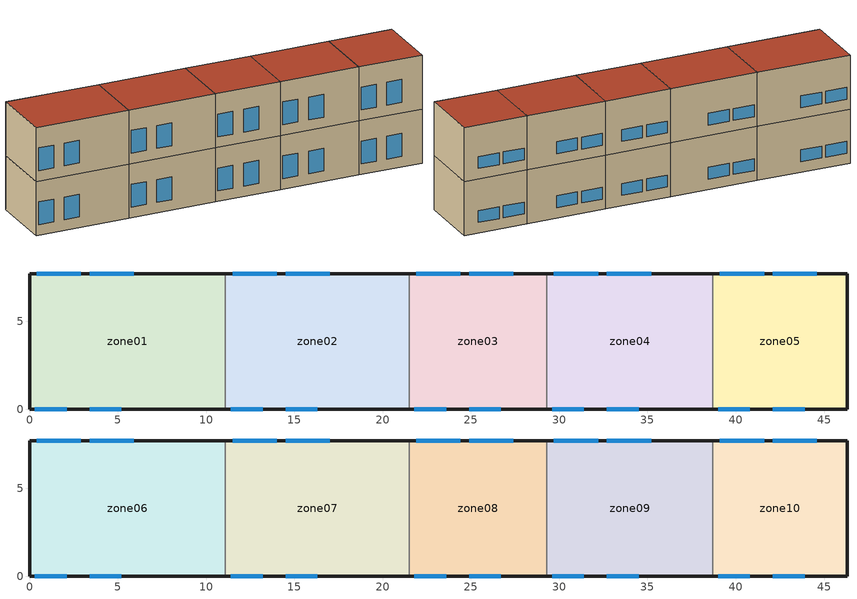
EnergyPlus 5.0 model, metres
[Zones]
zone01
 floor ground (GROUND_FLOOR): 11.1,7.7 11.1,0 0,0 0,7.7 z0
 wall outside (EXT_WALL): 11.1,7.7 0,7.7 0,0 11.1,0 z0:6.4
 wall to zone02 (ADJ_WALL): 11.1,0 11.1,7.7 z0:6.4
 window (EXT_WINDOW1): 0.3,0 2.1,0 / 3.4,0 5.2,0 z1.25:3.95; 2.9,7.7 0.4,7.7 / 5.9,7.7 3.4,7.7 z1.25:2.65
 ceiling to zone06 (ADJ_CEILING): 0,7.7 0,0 11.1,0 11.1,7.7 z6.4
zone02
 floor ground (GROUND_FLOOR): 21.5,7.7 21.5,0 11.1,0 11.1,7.7 z0
 wall outside (EXT_WALL): 21.5,7.7 11.1,7.7 / 11.1,0 21.5,0 z0:6.4
 wall to zone03 (ADJ_WALL): 21.5,0 21.5,7.7 z0:6.4
 wall to zone01 (ADJ_WALL): 11.1,7.7 11.1,0 z0:6.4
 window (EXT_WINDOW1): 11.4,0 13.2,0 / 14.5,0 16.3,0 z1.25:3.95; 14,7.7 11.5,7.7 / 17,7.7 14.5,7.7 z1.25:2.65
 ceiling to zone07 (ADJ_CEILING): 11.1,7.7 11.1,0 21.5,0 21.5,7.7 z6.4
zone03
 floor ground (GROUND_FLOOR): 29.3,7.7 29.3,0 21.5,0 21.5,7.7 z0
 wall outside (EXT_WALL): 29.3,7.7 21.5,7.7 / 21.5,0 29.3,0 z0:6.4
 wall to zone04 (ADJ_WALL): 29.3,0 29.3,7.7 z0:6.4
 wall to zone02 (ADJ_WALL): 21.5,7.7 21.5,0 z0:6.4
 window (EXT_WINDOW1): 21.8,0 23.6,0 / 24.9,0 26.7,0 z1.25:3.95; 24.4,7.7 21.9,7.7 / 27.4,7.7 24.9,7.7 z1.25:2.65
 ceiling to zone08 (ADJ_CEILING): 21.5,7.7 21.5,0 29.3,0 29.3,7.7 z6.4
zone04
 floor ground (GROUND_FLOOR): 38.7,7.7 38.7,0 29.3,0 29.3,7.7 z0
 wall outside (EXT_WALL): 38.7,7.7 29.3,7.7 / 29.3,0 38.7,0 z0:6.4
 wall to zone05 (ADJ_WALL): 38.7,0 38.7,7.7 z0:6.4
 wall to zone03 (ADJ_WALL): 29.3,7.7 29.3,0 z0:6.4
 window (EXT_WINDOW1): 29.6,0 31.4,0 / 32.7,0 34.5,0 z1.25:3.95; 32.2,7.7 29.7,7.7 / 35.2,7.7 32.7,7.7 z1.25:2.65
 ceiling to zone09 (ADJ_CEILING): 29.3,7.7 29.3,0 38.7,0 38.7,7.7 z6.4
zone05
 floor ground (GROUND_FLOOR): 46.3,7.7 46.3,0 38.7,0 38.7,7.7 z0
 wall outside (EXT_WALL): 38.7,0 46.3,0 46.3,7.7 38.7,7.7 z0:6.4
 wall to zone04 (ADJ_WALL): 38.7,7.7 38.7,0 z0:6.4
 window (EXT_WINDOW1): 39,0 40.8,0 / 42.1,0 43.9,0 z1.25:3.95; 41.6,7.7 39.1,7.7 / 44.6,7.7 42.1,7.7 z1.25:2.65
 ceiling to zone10 (ADJ_CEILING): 38.7,7.7 38.7,0 46.3,0 46.3,7.7 z6.4
zone06
 floor to zone01 (ADJ_CEILING): 11.1,7.7 11.1,0 0,0 0,7.7 z6.4
 wall outside (EXT_WALL): 11.1,7.7 0,7.7 0,0 11.1,0 z6.4:12.8
 wall to zone07 (ADJ_WALL): 11.1,0 11.1,7.7 z6.4:12.8
 window (EXT_WINDOW1): 0.3,0 2.1,0 / 3.4,0 5.2,0 z7.65:10.35; 2.9,7.7 0.4,7.7 / 5.9,7.7 3.4,7.7 z7.65:9.05
 roof outside (EXT_ROOF): 0,7.7 0,0 11.1,0 11.1,7.7 z12.8
zone07
 floor to zone02 (ADJ_CEILING): 21.5,7.7 21.5,0 11.1,0 11.1,7.7 z6.4
 wall outside (EXT_WALL): 21.5,7.7 11.1,7.7 / 11.1,0 21.5,0 z6.4:12.8
 wall to zone08 (ADJ_WALL): 21.5,0 21.5,7.7 z6.4:12.8
 wall to zone06 (ADJ_WALL): 11.1,7.7 11.1,0 z6.4:12.8
 window (EXT_WINDOW1): 11.4,0 13.2,0 / 14.5,0 16.3,0 z7.65:10.35; 14,7.7 11.5,7.7 / 17,7.7 14.5,7.7 z7.65:9.05
 roof outside (EXT_ROOF): 11.1,7.7 11.1,0 21.5,0 21.5,7.7 z12.8
zone08
 floor to zone03 (ADJ_CEILING): 29.3,7.7 29.3,0 21.5,0 21.5,7.7 z6.4
 wall outside (EXT_WALL): 29.3,7.7 21.5,7.7 / 21.5,0 29.3,0 z6.4:12.8
 wall to zone09 (ADJ_WALL): 29.3,0 29.3,7.7 z6.4:12.8
 wall to zone07 (ADJ_WALL): 21.5,7.7 21.5,0 z6.4:12.8
 window (EXT_WINDOW1): 21.8,0 23.6,0 / 24.9,0 26.7,0 z7.65:10.35; 24.4,7.7 21.9,7.7 / 27.4,7.7 24.9,7.7 z7.65:9.05
 roof outside (EXT_ROOF): 21.5,7.7 21.5,0 29.3,0 29.3,7.7 z12.8
zone09
 floor to zone04 (ADJ_CEILING): 38.7,7.7 38.7,0 29.3,0 29.3,7.7 z6.4
 wall outside (EXT_WALL): 38.7,7.7 29.3,7.7 / 29.3,0 38.7,0 z6.4:12.8
 wall to zone10 (ADJ_WALL): 38.7,0 38.7,7.7 z6.4:12.8
 wall to zone08 (ADJ_WALL): 29.3,7.7 29.3,0 z6.4:12.8
 window (EXT_WINDOW1): 29.6,0 31.4,0 / 32.7,0 34.5,0 z7.65:10.35; 32.2,7.7 29.7,7.7 / 35.2,7.7 32.7,7.7 z7.65:9.05
 roof outside (EXT_ROOF): 29.3,7.7 29.3,0 38.7,0 38.7,7.7 z12.8
zone10
 floor to zone05 (ADJ_CEILING): 46.3,7.7 46.3,0 38.7,0 38.7,7.7 z6.4
 wall outside (EXT_WALL): 38.7,0 46.3,0 46.3,7.7 38.7,7.7 z6.4:12.8
 wall to zone09 (ADJ_WALL): 38.7,7.7 38.7,0 z6.4:12.8
 window (EXT_WINDOW1): 39,0 40.8,0 / 42.1,0 43.9,0 z7.65:10.35; 41.6,7.7 39.1,7.7 / 44.6,7.7 42.1,7.7 z7.65:9.05
 roof outside (EXT_ROOF): 38.7,7.7 38.7,0 46.3,0 46.3,7.7 z12.8
[Building]
TRNSYS18: North Axis {deg}=0; Terrain=City; Loads Convergence Tolerance Value=0; Temperature Convergence Tolerance Value {deltaC}=0; Solar Distribution=FullInteriorAndExterior; Maximum Number of Warmup Days=0
[Site:Location]
not used: Latitude {deg}=0; Longitude {deg}=0; Time Zone {hr}=0; Elevation {m}=0
[Construction]
GROUND_FLOOR; EXT_WALL; EXT_ROOF; ADJ_WALL; ADJ_CEILING; EXT_WINDOW1: 
[WindowProperty:ShadingControl]
ESHADE=0; ISHADE=INPUT 1*MAX_ISHADE : SHADECNTRL=ISHADE_INTERNAL
[SurfaceProperty:OtherSideCoefficients]
BOUNDARY=IDENTICAL; BOUNDARY=INPUT 1*TBOUNDARY; BOUNDARY=INPUT 1*TBOUNDARY_2; BOUNDARY=INPUT 1*TBOUNDARY_3; BOUNDARY=INPUT 1*TGROUND; BOUNDARY=20; BOUNDARY=15
[Zone] Multiplier=1
zone01; zone02; zone03; zone04; zone05; zone06; zone07; zone08; zone09; zone10
